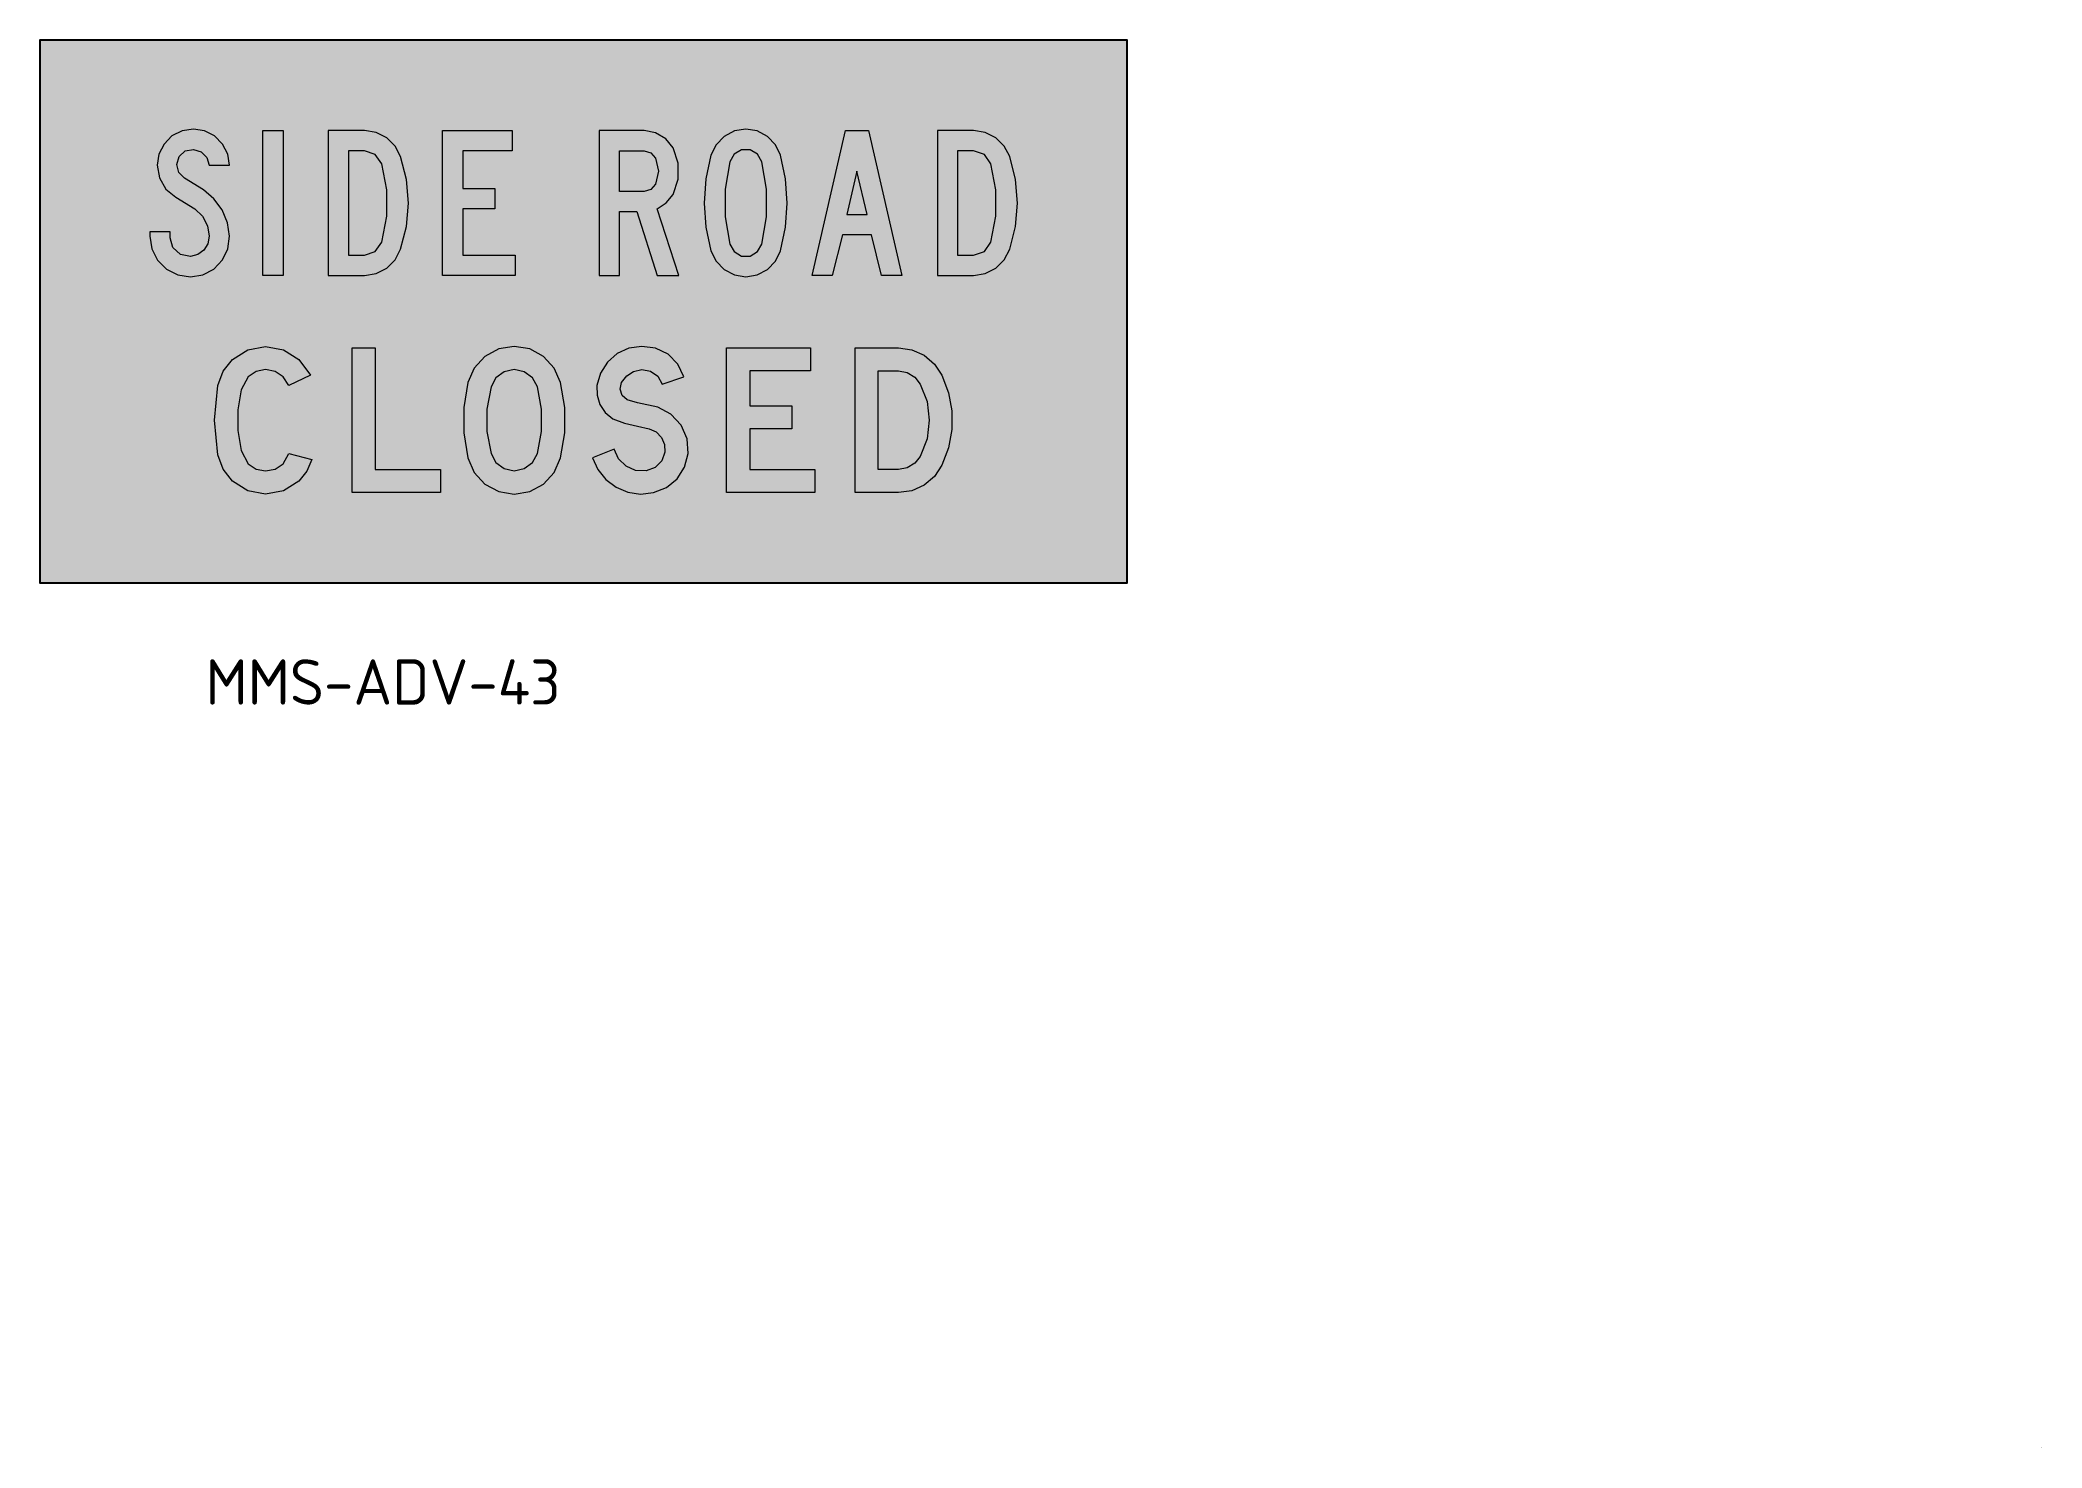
# Model space of a CAD drawing. Extents: x 138 to 359, y 73 to 229.
import ezdxf

# ---------------------------------------------------------------- set-up
doc = ezdxf.new("R2010")
doc.units = 0
for name, color, linetype in [('L25', 1, 'CONTINUOUS'), ('TBLK18', 4, 'CONTINUOUS'), ('yellow', 50, 'CONTINUOUS')]:
    doc.layers.add(name, color=color, linetype=linetype)
doc.styles.add('ISO', font='iso3098b.shx')

msp = doc.modelspace()

# ---------------------------------------------------------------- hatches: boundary and pattern name
at = {"layer": 'L25'}
h = msp.add_hatch(color=256, dxfattribs=at)
h.paths.add_polyline_path([(182.79, 202.65), (182.79, 218.65), (190.47, 218.65), (190.47, 216.41), (185.03, 216.41), (185.03, 212.25), (188.55, 212.25), (188.55, 210.01), (185.03, 210.01), (185.03, 204.89), (190.79, 204.89), (190.79, 202.65)])
h.paths.add_polyline_path([(170.17, 202.65), (174.16, 202.65), (175.46, 202.85), (176.62, 203.44), (177.56, 204.37), (178.16, 205.53), (178.79, 208.06), (179.01, 210.64), (178.79, 213.24), (178.16, 215.77), (177.56, 216.93), (176.62, 217.86), (175.46, 218.45), (174.16, 218.65), (170.17, 218.65)])
h.paths.add_polyline_path([(172.4, 204.89), (174.16, 204.89), (175.36, 205.29), (176.08, 206.33), (176.62, 209.19), (176.62, 212.11), (176.08, 214.97), (175.36, 216), (174.16, 216.41), (172.4, 216.41)], flags=16)
h.paths.add_polyline_path([(162.94, 202.65), (162.94, 218.65), (165.18, 218.65), (165.18, 202.65)])
h.paths.add_polyline_path([(237.43, 202.65), (241.42, 202.65), (242.72, 202.85), (243.88, 203.44), (244.82, 204.37), (245.42, 205.53), (246.05, 208.06), (246.27, 210.64), (246.05, 213.24), (245.42, 215.77), (244.82, 216.93), (243.88, 217.86), (242.72, 218.45), (241.42, 218.65), (237.43, 218.65)])
h.paths.add_polyline_path([(239.66, 204.89), (241.42, 204.89), (242.62, 205.29), (243.34, 206.33), (243.88, 209.19), (243.88, 212.11), (243.34, 214.97), (242.62, 216), (241.42, 216.41), (239.66, 216.41)], flags=16)
h.paths.add_polyline_path([(223.59, 202.65), (227.27, 218.65), (229.83, 218.65), (233.51, 202.65), (231.27, 202.65), (230.15, 207.13), (226.95, 207.13), (225.83, 202.65)])
h.paths.add_polyline_path([(227.43, 209.37), (229.67, 209.37), (228.55, 214.17)], flags=16)
h.paths.add_polyline_path([(220.11, 205.37), (220.67, 207.98), (220.86, 210.64), (220.67, 213.31), (220.11, 215.93), (219.56, 217.08), (218.67, 218), (217.54, 218.6), (216.27, 218.8), (215.01, 218.6), (213.88, 218), (212.99, 217.08), (212.43, 215.93), (211.88, 213.31), (211.69, 210.64), (211.88, 207.98), (212.43, 205.37), (212.99, 204.21), (213.88, 203.29), (215.01, 202.7), (216.27, 202.49), (217.54, 202.7), (218.67, 203.29), (219.56, 204.21)])
h.paths.add_polyline_path([(218.03, 206.09), (218.55, 209.11), (218.55, 212.18), (218.03, 215.21), (217.57, 216.03), (216.74, 216.51), (215.8, 216.51), (214.98, 216.03), (214.51, 215.21), (214, 212.18), (214, 209.11), (214.51, 206.09), (214.98, 205.27), (215.8, 204.79), (216.74, 204.79), (217.57, 205.27)], flags=16)
h.paths.add_polyline_path([(155.27, 216.56), (156.12, 216.3), (156.76, 215.66), (157.03, 214.81), (159.27, 214.81), (159.07, 216.05), (158.5, 217.16), (157.62, 218.05), (156.51, 218.62), (155.27, 218.81), (154.03, 218.62), (152.91, 218.05), (152.03, 217.16), (151.46, 216.05), (151.27, 214.81), (151.52, 213.41), (152.24, 212.18), (153.35, 211.29), (155.43, 210.01), (156.29, 209.19), (156.84, 208.14), (157.03, 206.97), (156.87, 206.15), (156.43, 205.44), (155.76, 204.94), (154.95, 204.73), (153.84, 204.95), (153.01, 205.72), (152.71, 206.81), (152.71, 207.45), (150.47, 207.45), (150.47, 206.97), (150.68, 205.58), (151.32, 204.33), (152.31, 203.33), (153.56, 202.7), (154.95, 202.49), (156.31, 202.71), (157.54, 203.35), (158.5, 204.35), (159.09, 205.59), (159.27, 206.97), (159.03, 208.47), (158.45, 209.88), (157.55, 211.11), (156.39, 212.09), (154.31, 213.37), (153.66, 214.02), (153.45, 214.9), (153.7, 215.77), (154.37, 216.39)])
h.paths.add_polyline_path([(205.04, 211.93), (202.32, 211.93), (202.32, 216.41), (205.04, 216.41), (205.79, 216.19), (206.32, 215.6), (206.65, 214.17), (206.32, 212.73), (205.79, 212.15)], flags=16)
h.paths.add_polyline_path([(208.24, 211.6), (208.81, 213.28), (208.81, 215.05), (208.24, 216.73), (207.43, 217.74), (206.32, 218.41), (205.04, 218.65), (200.08, 218.65), (200.08, 202.65), (202.32, 202.65), (202.32, 209.69), (204.24, 209.69), (206.48, 202.65), (208.88, 202.65), (206.48, 210.01), (207.49, 210.66)])
h = msp.add_hatch(color=256, dxfattribs=at)
h.paths.add_polyline_path([(214.16, 194.65), (223.43, 194.65), (223.43, 192.09), (216.71, 192.09), (216.71, 188.25), (221.35, 188.25), (221.35, 185.69), (216.71, 185.69), (216.71, 181.21), (223.91, 181.21), (223.91, 178.65), (214.16, 178.65)])
h.paths.add_polyline_path([(172.8, 194.65), (175.36, 194.65), (175.36, 181.21), (182.56, 181.21), (182.56, 178.65), (172.8, 178.65)])
h.paths.add_polyline_path([(233.13, 178.65), (228.34, 178.65), (228.34, 194.65), (233.13, 194.65), (234.61, 194.44), (235.97, 193.83), (237.11, 192.86), (237.93, 191.61), (238.65, 189.69), (239.01, 187.67), (239.01, 185.63), (238.65, 183.61), (237.93, 181.69), (237.11, 180.44), (235.97, 179.47), (234.61, 178.86)])
h.paths.add_polyline_path([(233.13, 181.21), (230.9, 181.21), (230.9, 192.09), (233.13, 192.09), (234.09, 191.91), (234.93, 191.41), (235.53, 190.65), (236.29, 188.71), (236.54, 186.65), (236.29, 184.59), (235.53, 182.65), (234.93, 181.89), (234.09, 181.39)], flags=16)
h.paths.add_polyline_path([(204.79, 194.81), (203.37, 194.61), (202.07, 194.02), (200.99, 193.08), (200.22, 191.86), (199.83, 190.49), (199.85, 189.41), (200.16, 188.39), (200.76, 187.49), (201.59, 186.81), (202.87, 186.33), (204.31, 186.01), (205.59, 185.69), (206.36, 185.35), (206.96, 184.75), (207.31, 183.98), (207.35, 183.13), (206.99, 182.15), (206.25, 181.41), (205.27, 181.05), (204.11, 181.1), (203.05, 181.57), (202.22, 182.39), (201.75, 183.45), (199.36, 182.49), (199.94, 181.2), (200.83, 180.1), (201.96, 179.25), (203.26, 178.7), (204.66, 178.5), (206.07, 178.65), (207.5, 179.22), (208.69, 180.19), (209.51, 181.48), (209.9, 182.97), (209.79, 184.61), (209.14, 186.12), (208.01, 187.33), (206.55, 188.09), (204.31, 188.57), (203.19, 188.89), (202.62, 189.37), (202.39, 190.08), (202.55, 190.81), (203.12, 191.54), (203.89, 192.04), (204.79, 192.25), (205.76, 192.08), (206.56, 191.51), (207.03, 190.65), (209.43, 191.45), (208.77, 192.84), (207.69, 193.93), (206.31, 194.61)])
h.paths.add_polyline_path([(188.15, 190.33), (187.68, 187.89), (187.68, 185.41), (188.15, 182.97), (188.69, 181.98), (189.6, 181.3), (190.71, 181.05), (191.81, 181.3), (192.72, 181.98), (193.26, 182.97), (193.73, 185.41), (193.73, 187.89), (193.26, 190.33), (192.72, 191.32), (191.81, 192), (190.71, 192.25), (189.6, 192), (188.69, 191.32)], flags=16)
h.paths.add_polyline_path([(185.59, 190.81), (185.13, 188.05), (185.13, 185.25), (185.59, 182.49), (186.28, 180.89), (187.46, 179.6), (188.99, 178.77), (190.71, 178.49), (192.42, 178.77), (193.95, 179.6), (195.13, 180.89), (195.82, 182.49), (196.28, 185.25), (196.28, 188.05), (195.82, 190.81), (195.13, 192.41), (193.95, 193.7), (192.42, 194.53), (190.71, 194.81), (188.99, 194.53), (187.46, 193.7), (186.28, 192.41)])
h.paths.add_polyline_path([(168.21, 191.61), (165.81, 190.49), (165.17, 191.45), (164.29, 192.04), (163.25, 192.25), (162.21, 192.04), (161.33, 191.45), (160.54, 190.01), (160.18, 187.78), (160.18, 185.52), (160.54, 183.29), (161.33, 181.85), (162.21, 181.26), (163.25, 181.05), (164.29, 181.26), (165.17, 181.85), (165.81, 182.97), (168.37, 182.33), (167.82, 181.02), (166.93, 179.93), (165.23, 178.86), (163.25, 178.49), (161.28, 178.86), (159.58, 179.93), (158.55, 181.24), (157.98, 182.81), (157.62, 186.65), (157.98, 190.49), (158.55, 192.06), (159.58, 193.37), (161.28, 194.43), (163.25, 194.81), (165.23, 194.43), (166.93, 193.37)])
at = {"layer": 'TBLK18', "linetype": 'Continuous', "lineweight": 0}
h = msp.add_hatch(color=256, dxfattribs=at)
edge = h.paths.add_edge_path()
edge.add_spline(control_points=[(359.34, 73.22), (359.34, 73.22), (359.34, 73.22), (359.34, 73.21), (359.34, 73.21), (359.34, 73.2), (359.34, 73.2), (359.34, 73.19), (359.34, 73.19), (359.34, 73.18), (359.34, 73.18), (359.34, 73.17), (359.34, 73.16), (359.34, 73.16), (359.34, 73.15), (359.34, 73.15), (359.34, 73.14), (359.34, 73.14), (359.35, 73.14), (359.35, 73.14), (359.35, 73.14), (359.36, 73.13), (359.36, 73.13), (359.36, 73.13), (359.37, 73.13), (359.37, 73.13), (359.38, 73.13), (359.38, 73.13), (359.38, 73.13), (359.39, 73.13), (359.39, 73.13), (359.39, 73.13), (359.4, 73.13), (359.41, 73.13), (359.4, 73.13), (359.39, 73.14), (359.39, 73.14), (359.38, 73.15), (359.38, 73.16), (359.38, 73.16), (359.37, 73.17), (359.37, 73.17), (359.36, 73.18), (359.36, 73.19), (359.36, 73.19), (359.35, 73.2), (359.35, 73.21), (359.35, 73.21), (359.35, 73.22), (359.35, 73.22), (359.34, 73.22)], knot_values=[0, 0, 0, 0, 0.054791, 0.109654, 0.164445, 0.219309, 0.2741, 0.328964, 0.383755, 0.438619, 0.49341, 0.548273, 0.603065, 0.657928, 0.71272, 0.767583, 0.822422, 0.877285, 0.915081, 0.952877, 0.990673, 1.02841, 1.066205, 1.103978, 1.141774, 1.179511, 1.217306, 1.255102, 1.292898, 1.330635, 1.368431, 1.406164, 1.44396, 1.481697, 1.557116, 1.631571, 1.705158, 1.777977, 1.850139, 1.921715, 1.992768, 2.063376, 2.133612, 2.203535, 2.273205, 2.342659, 2.411987, 2.481144, 2.550218, 2.619224, 2.619224, 2.619224, 2.619224], degree=3, periodic=0)
h = msp.add_hatch(color=256, dxfattribs=at)
edge = h.paths.add_edge_path()
edge.add_spline(control_points=[(359.34, 73.22), (359.34, 73.22), (359.34, 73.22), (359.34, 73.21), (359.34, 73.21), (359.34, 73.2), (359.34, 73.2), (359.34, 73.19), (359.34, 73.19), (359.34, 73.18), (359.34, 73.18), (359.34, 73.17), (359.34, 73.16), (359.34, 73.16), (359.34, 73.15), (359.34, 73.15), (359.34, 73.14), (359.34, 73.14), (359.35, 73.14), (359.35, 73.14), (359.35, 73.14), (359.36, 73.13), (359.36, 73.13), (359.36, 73.13), (359.37, 73.13), (359.37, 73.13), (359.38, 73.13), (359.38, 73.13), (359.38, 73.13), (359.39, 73.13), (359.39, 73.13), (359.39, 73.13), (359.4, 73.13), (359.41, 73.13), (359.4, 73.13), (359.39, 73.14), (359.39, 73.14), (359.38, 73.15), (359.38, 73.16), (359.38, 73.16), (359.37, 73.17), (359.37, 73.17), (359.36, 73.18), (359.36, 73.19), (359.36, 73.19), (359.35, 73.2), (359.35, 73.21), (359.35, 73.21), (359.35, 73.22), (359.35, 73.22), (359.34, 73.22)], knot_values=[0, 0, 0, 0, 0.054791, 0.109654, 0.164445, 0.219309, 0.2741, 0.328964, 0.383755, 0.438619, 0.49341, 0.548273, 0.603065, 0.657928, 0.71272, 0.767583, 0.822422, 0.877285, 0.915081, 0.952877, 0.990673, 1.02841, 1.066205, 1.103978, 1.141774, 1.179511, 1.217306, 1.255102, 1.292898, 1.330635, 1.368431, 1.406164, 1.44396, 1.481697, 1.557116, 1.631571, 1.705158, 1.777977, 1.850139, 1.921715, 1.992768, 2.063376, 2.133612, 2.203535, 2.273205, 2.342659, 2.411987, 2.481144, 2.550218, 2.619224, 2.619224, 2.619224, 2.619224], degree=3, periodic=0)
h = msp.add_hatch(color=256, dxfattribs=at)
edge = h.paths.add_edge_path()
edge.add_spline(control_points=[(359.34, 73.22), (359.34, 73.22), (359.34, 73.22), (359.34, 73.21), (359.34, 73.21), (359.34, 73.2), (359.34, 73.2), (359.34, 73.19), (359.34, 73.19), (359.34, 73.18), (359.34, 73.18), (359.34, 73.17), (359.34, 73.16), (359.34, 73.16), (359.34, 73.15), (359.34, 73.15), (359.34, 73.14), (359.34, 73.14), (359.35, 73.14), (359.35, 73.14), (359.35, 73.14), (359.36, 73.13), (359.36, 73.13), (359.36, 73.13), (359.37, 73.13), (359.37, 73.13), (359.38, 73.13), (359.38, 73.13), (359.38, 73.13), (359.39, 73.13), (359.39, 73.13), (359.39, 73.13), (359.4, 73.13), (359.41, 73.13), (359.4, 73.13), (359.39, 73.14), (359.39, 73.14), (359.38, 73.15), (359.38, 73.16), (359.38, 73.16), (359.37, 73.17), (359.37, 73.17), (359.36, 73.18), (359.36, 73.19), (359.36, 73.19), (359.35, 73.2), (359.35, 73.21), (359.35, 73.21), (359.35, 73.22), (359.35, 73.22), (359.34, 73.22)], knot_values=[0, 0, 0, 0, 0.054791, 0.109654, 0.164445, 0.219309, 0.2741, 0.328964, 0.383755, 0.438619, 0.49341, 0.548273, 0.603065, 0.657928, 0.71272, 0.767583, 0.822422, 0.877285, 0.915081, 0.952877, 0.990673, 1.02841, 1.066205, 1.103978, 1.141774, 1.179511, 1.217306, 1.255102, 1.292898, 1.330635, 1.368431, 1.406164, 1.44396, 1.481697, 1.557116, 1.631571, 1.705158, 1.777977, 1.850139, 1.921715, 1.992768, 2.063376, 2.133612, 2.203535, 2.273205, 2.342659, 2.411987, 2.481144, 2.550218, 2.619224, 2.619224, 2.619224, 2.619224], degree=3, periodic=0)
h = msp.add_hatch(color=256, dxfattribs=at)
edge = h.paths.add_edge_path()
edge.add_spline(control_points=[(359.34, 73.22), (359.34, 73.22), (359.34, 73.22), (359.34, 73.21), (359.34, 73.21), (359.34, 73.2), (359.34, 73.2), (359.34, 73.19), (359.34, 73.19), (359.34, 73.18), (359.34, 73.18), (359.34, 73.17), (359.34, 73.16), (359.34, 73.16), (359.34, 73.15), (359.34, 73.15), (359.34, 73.14), (359.34, 73.14), (359.35, 73.14), (359.35, 73.14), (359.35, 73.14), (359.36, 73.13), (359.36, 73.13), (359.36, 73.13), (359.37, 73.13), (359.37, 73.13), (359.38, 73.13), (359.38, 73.13), (359.38, 73.13), (359.39, 73.13), (359.39, 73.13), (359.39, 73.13), (359.4, 73.13), (359.41, 73.13), (359.4, 73.13), (359.39, 73.14), (359.39, 73.14), (359.38, 73.15), (359.38, 73.16), (359.38, 73.16), (359.37, 73.17), (359.37, 73.17), (359.36, 73.18), (359.36, 73.19), (359.36, 73.19), (359.35, 73.2), (359.35, 73.21), (359.35, 73.21), (359.35, 73.22), (359.35, 73.22), (359.34, 73.22)], knot_values=[0, 0, 0, 0, 0.054791, 0.109654, 0.164445, 0.219309, 0.2741, 0.328964, 0.383755, 0.438619, 0.49341, 0.548273, 0.603065, 0.657928, 0.71272, 0.767583, 0.822422, 0.877285, 0.915081, 0.952877, 0.990673, 1.02841, 1.066205, 1.103978, 1.141774, 1.179511, 1.217306, 1.255102, 1.292898, 1.330635, 1.368431, 1.406164, 1.44396, 1.481697, 1.557116, 1.631571, 1.705158, 1.777977, 1.850139, 1.921715, 1.992768, 2.063376, 2.133612, 2.203535, 2.273205, 2.342659, 2.411987, 2.481144, 2.550218, 2.619224, 2.619224, 2.619224, 2.619224], degree=3, periodic=0)
h = msp.add_hatch(color=256, dxfattribs=at)
edge = h.paths.add_edge_path()
edge.add_spline(control_points=[(359.34, 73.22), (359.34, 73.22), (359.34, 73.22), (359.34, 73.21), (359.34, 73.21), (359.34, 73.2), (359.34, 73.2), (359.34, 73.19), (359.34, 73.19), (359.34, 73.18), (359.34, 73.18), (359.34, 73.17), (359.34, 73.16), (359.34, 73.16), (359.34, 73.15), (359.34, 73.15), (359.34, 73.14), (359.34, 73.14), (359.35, 73.14), (359.35, 73.14), (359.35, 73.14), (359.36, 73.13), (359.36, 73.13), (359.36, 73.13), (359.37, 73.13), (359.37, 73.13), (359.38, 73.13), (359.38, 73.13), (359.38, 73.13), (359.39, 73.13), (359.39, 73.13), (359.39, 73.13), (359.4, 73.13), (359.41, 73.13), (359.4, 73.13), (359.39, 73.14), (359.39, 73.14), (359.38, 73.15), (359.38, 73.16), (359.38, 73.16), (359.37, 73.17), (359.37, 73.17), (359.36, 73.18), (359.36, 73.19), (359.36, 73.19), (359.35, 73.2), (359.35, 73.21), (359.35, 73.21), (359.35, 73.22), (359.35, 73.22), (359.34, 73.22)], knot_values=[0, 0, 0, 0, 0.054791, 0.109654, 0.164445, 0.219309, 0.2741, 0.328964, 0.383755, 0.438619, 0.49341, 0.548273, 0.603065, 0.657928, 0.71272, 0.767583, 0.822422, 0.877285, 0.915081, 0.952877, 0.990673, 1.02841, 1.066205, 1.103978, 1.141774, 1.179511, 1.217306, 1.255102, 1.292898, 1.330635, 1.368431, 1.406164, 1.44396, 1.481697, 1.557116, 1.631571, 1.705158, 1.777977, 1.850139, 1.921715, 1.992768, 2.063376, 2.133612, 2.203535, 2.273205, 2.342659, 2.411987, 2.481144, 2.550218, 2.619224, 2.619224, 2.619224, 2.619224], degree=3, periodic=0)
h = msp.add_hatch(color=256, dxfattribs=at)
edge = h.paths.add_edge_path()
edge.add_spline(control_points=[(359.34, 73.22), (359.34, 73.22), (359.34, 73.22), (359.34, 73.21), (359.34, 73.21), (359.34, 73.2), (359.34, 73.2), (359.34, 73.19), (359.34, 73.19), (359.34, 73.18), (359.34, 73.18), (359.34, 73.17), (359.34, 73.16), (359.34, 73.16), (359.34, 73.15), (359.34, 73.15), (359.34, 73.14), (359.34, 73.14), (359.35, 73.14), (359.35, 73.14), (359.35, 73.14), (359.36, 73.13), (359.36, 73.13), (359.36, 73.13), (359.37, 73.13), (359.37, 73.13), (359.38, 73.13), (359.38, 73.13), (359.38, 73.13), (359.39, 73.13), (359.39, 73.13), (359.39, 73.13), (359.4, 73.13), (359.41, 73.13), (359.4, 73.13), (359.39, 73.14), (359.39, 73.14), (359.38, 73.15), (359.38, 73.16), (359.38, 73.16), (359.37, 73.17), (359.37, 73.17), (359.36, 73.18), (359.36, 73.19), (359.36, 73.19), (359.35, 73.2), (359.35, 73.21), (359.35, 73.21), (359.35, 73.22), (359.35, 73.22), (359.34, 73.22)], knot_values=[0, 0, 0, 0, 0.054791, 0.109654, 0.164445, 0.219309, 0.2741, 0.328964, 0.383755, 0.438619, 0.49341, 0.548273, 0.603065, 0.657928, 0.71272, 0.767583, 0.822422, 0.877285, 0.915081, 0.952877, 0.990673, 1.02841, 1.066205, 1.103978, 1.141774, 1.179511, 1.217306, 1.255102, 1.292898, 1.330635, 1.368431, 1.406164, 1.44396, 1.481697, 1.557116, 1.631571, 1.705158, 1.777977, 1.850139, 1.921715, 1.992768, 2.063376, 2.133612, 2.203535, 2.273205, 2.342659, 2.411987, 2.481144, 2.550218, 2.619224, 2.619224, 2.619224, 2.619224], degree=3, periodic=0)
h = msp.add_hatch(color=256, dxfattribs=at)
edge = h.paths.add_edge_path()
edge.add_spline(control_points=[(359.34, 73.22), (359.34, 73.22), (359.34, 73.22), (359.34, 73.21), (359.34, 73.21), (359.34, 73.2), (359.34, 73.2), (359.34, 73.19), (359.34, 73.19), (359.34, 73.18), (359.34, 73.18), (359.34, 73.17), (359.34, 73.16), (359.34, 73.16), (359.34, 73.15), (359.34, 73.15), (359.34, 73.14), (359.34, 73.14), (359.35, 73.14), (359.35, 73.14), (359.35, 73.14), (359.36, 73.13), (359.36, 73.13), (359.36, 73.13), (359.37, 73.13), (359.37, 73.13), (359.38, 73.13), (359.38, 73.13), (359.38, 73.13), (359.39, 73.13), (359.39, 73.13), (359.39, 73.13), (359.4, 73.13), (359.41, 73.13), (359.4, 73.13), (359.39, 73.14), (359.39, 73.14), (359.38, 73.15), (359.38, 73.16), (359.38, 73.16), (359.37, 73.17), (359.37, 73.17), (359.36, 73.18), (359.36, 73.19), (359.36, 73.19), (359.35, 73.2), (359.35, 73.21), (359.35, 73.21), (359.35, 73.22), (359.35, 73.22), (359.34, 73.22)], knot_values=[0, 0, 0, 0, 0.054791, 0.109654, 0.164445, 0.219309, 0.2741, 0.328964, 0.383755, 0.438619, 0.49341, 0.548273, 0.603065, 0.657928, 0.71272, 0.767583, 0.822422, 0.877285, 0.915081, 0.952877, 0.990673, 1.02841, 1.066205, 1.103978, 1.141774, 1.179511, 1.217306, 1.255102, 1.292898, 1.330635, 1.368431, 1.406164, 1.44396, 1.481697, 1.557116, 1.631571, 1.705158, 1.777977, 1.850139, 1.921715, 1.992768, 2.063376, 2.133612, 2.203535, 2.273205, 2.342659, 2.411987, 2.481144, 2.550218, 2.619224, 2.619224, 2.619224, 2.619224], degree=3, periodic=0)
h = msp.add_hatch(color=256, dxfattribs=at)
edge = h.paths.add_edge_path()
edge.add_spline(control_points=[(359.34, 73.22), (359.34, 73.22), (359.34, 73.22), (359.34, 73.21), (359.34, 73.21), (359.34, 73.2), (359.34, 73.2), (359.34, 73.19), (359.34, 73.19), (359.34, 73.18), (359.34, 73.18), (359.34, 73.17), (359.34, 73.16), (359.34, 73.16), (359.34, 73.15), (359.34, 73.15), (359.34, 73.14), (359.34, 73.14), (359.35, 73.14), (359.35, 73.14), (359.35, 73.14), (359.36, 73.13), (359.36, 73.13), (359.36, 73.13), (359.37, 73.13), (359.37, 73.13), (359.38, 73.13), (359.38, 73.13), (359.38, 73.13), (359.39, 73.13), (359.39, 73.13), (359.39, 73.13), (359.4, 73.13), (359.41, 73.13), (359.4, 73.13), (359.39, 73.14), (359.39, 73.14), (359.38, 73.15), (359.38, 73.16), (359.38, 73.16), (359.37, 73.17), (359.37, 73.17), (359.36, 73.18), (359.36, 73.19), (359.36, 73.19), (359.35, 73.2), (359.35, 73.21), (359.35, 73.21), (359.35, 73.22), (359.35, 73.22), (359.34, 73.22)], knot_values=[0, 0, 0, 0, 0.054791, 0.109654, 0.164445, 0.219309, 0.2741, 0.328964, 0.383755, 0.438619, 0.49341, 0.548273, 0.603065, 0.657928, 0.71272, 0.767583, 0.822422, 0.877285, 0.915081, 0.952877, 0.990673, 1.02841, 1.066205, 1.103978, 1.141774, 1.179511, 1.217306, 1.255102, 1.292898, 1.330635, 1.368431, 1.406164, 1.44396, 1.481697, 1.557116, 1.631571, 1.705158, 1.777977, 1.850139, 1.921715, 1.992768, 2.063376, 2.133612, 2.203535, 2.273205, 2.342659, 2.411987, 2.481144, 2.550218, 2.619224, 2.619224, 2.619224, 2.619224], degree=3, periodic=0)
at = {"layer": 'yellow'}
h = msp.add_hatch(color=256, dxfattribs=at)
h.paths.add_polyline_path([(258.34, 228.65), (198.34, 228.65), (138.34, 228.65), (138.34, 168.65), (198.34, 168.65), (258.34, 168.65)])
h.paths.add_polyline_path([(200.08, 202.65), (200.08, 218.65), (205.04, 218.65), (206.32, 218.41), (207.43, 217.74), (208.24, 216.73), (208.81, 215.05), (208.81, 213.28), (208.24, 211.6), (207.49, 210.66), (206.48, 210.01), (208.88, 202.65), (206.48, 202.65), (204.24, 209.69), (202.32, 209.69), (202.32, 202.65)], flags=16)
h.paths.add_polyline_path([(190.79, 202.65), (182.79, 202.65), (182.79, 218.65), (190.47, 218.65), (190.47, 216.41), (185.03, 216.41), (185.03, 212.25), (188.55, 212.25), (188.55, 210.01), (185.03, 210.01), (185.03, 204.89), (190.79, 204.89)], flags=16)
h.paths.add_polyline_path([(192.42, 194.53), (193.95, 193.7), (195.13, 192.41), (195.82, 190.81), (196.28, 188.05), (196.28, 185.25), (195.82, 182.49), (195.13, 180.89), (193.95, 179.6), (192.42, 178.77), (190.71, 178.49), (188.99, 178.77), (187.46, 179.6), (186.28, 180.89), (185.59, 182.49), (185.13, 185.25), (185.13, 188.05), (185.59, 190.81), (186.28, 192.41), (187.46, 193.7), (188.99, 194.53), (190.71, 194.81)], flags=16)
h.paths.add_polyline_path([(202.07, 194.02), (203.37, 194.61), (204.79, 194.81), (206.31, 194.61), (207.69, 193.93), (208.77, 192.84), (209.43, 191.45), (207.03, 190.65), (206.56, 191.51), (205.76, 192.08), (204.79, 192.25), (203.89, 192.04), (203.12, 191.54), (202.55, 190.81), (202.39, 190.08), (202.62, 189.37), (203.19, 188.89), (204.31, 188.57), (206.55, 188.09), (208.01, 187.33), (209.14, 186.12), (209.79, 184.61), (209.9, 182.97), (209.51, 181.48), (208.69, 180.19), (207.5, 179.22), (206.07, 178.65), (204.66, 178.5), (203.26, 178.7), (201.96, 179.25), (200.83, 180.1), (199.94, 181.2), (199.36, 182.49), (201.75, 183.45), (202.22, 182.39), (203.05, 181.57), (204.11, 181.1), (205.27, 181.05), (206.25, 181.41), (206.99, 182.15), (207.35, 183.13), (207.31, 183.98), (206.96, 184.75), (206.36, 185.35), (205.59, 185.69), (204.31, 186.01), (202.87, 186.33), (201.59, 186.81), (200.76, 187.49), (200.16, 188.39), (199.85, 189.41), (199.83, 190.49), (200.22, 191.86), (200.99, 193.08)], flags=16)
h.paths.add_polyline_path([(191.81, 192), (192.72, 191.32), (193.26, 190.33), (193.73, 187.89), (193.73, 185.41), (193.26, 182.97), (192.72, 181.98), (191.81, 181.3), (190.71, 181.05), (189.6, 181.3), (188.69, 181.98), (188.15, 182.97), (187.68, 185.41), (187.68, 187.89), (188.15, 190.33), (188.69, 191.32), (189.6, 192), (190.71, 192.25)], flags=0)
h.paths.add_polyline_path([(202.32, 211.93), (202.32, 216.41), (205.04, 216.41), (205.79, 216.19), (206.32, 215.6), (206.65, 214.17), (206.32, 212.73), (205.79, 212.15), (205.04, 211.93)], flags=0)
h.paths.add_polyline_path([(212.43, 205.37), (211.88, 207.98), (211.69, 210.64), (211.88, 213.31), (212.43, 215.93), (212.99, 217.08), (213.88, 218), (215.01, 218.6), (216.27, 218.8), (217.54, 218.6), (218.67, 218), (219.56, 217.08), (220.11, 215.93), (220.67, 213.31), (220.86, 210.64), (220.67, 207.98), (220.11, 205.37), (219.56, 204.21), (218.67, 203.29), (217.54, 202.7), (216.27, 202.49), (215.01, 202.7), (213.88, 203.29), (212.99, 204.21)], flags=16)
h.paths.add_polyline_path([(178.16, 205.53), (177.56, 204.37), (176.62, 203.44), (175.46, 202.85), (174.16, 202.65), (170.17, 202.65), (170.17, 218.65), (174.16, 218.65), (175.46, 218.45), (176.62, 217.86), (177.56, 216.93), (178.16, 215.77), (178.79, 213.24), (179.01, 210.64), (178.79, 208.06)], flags=16)
h.paths.add_polyline_path([(214.16, 194.65), (223.43, 194.65), (223.43, 192.09), (216.71, 192.09), (216.71, 188.25), (221.35, 188.25), (221.35, 185.69), (216.71, 185.69), (216.71, 181.21), (223.91, 181.21), (223.91, 178.65), (214.16, 178.65)], flags=16)
h.paths.add_polyline_path([(214.51, 206.09), (214, 209.11), (214, 212.18), (214.51, 215.21), (214.98, 216.03), (215.8, 216.51), (216.74, 216.51), (217.57, 216.03), (218.03, 215.21), (218.55, 212.18), (218.55, 209.11), (218.03, 206.09), (217.57, 205.27), (216.74, 204.79), (215.8, 204.79), (214.98, 205.27)], flags=0)
h.paths.add_polyline_path([(176.08, 206.33), (175.36, 205.29), (174.16, 204.89), (172.4, 204.89), (172.4, 216.41), (174.16, 216.41), (175.36, 216), (176.08, 214.97), (176.62, 212.11), (176.62, 209.19)], flags=0)
h.paths.add_polyline_path([(175.36, 194.65), (175.36, 181.21), (182.56, 181.21), (182.56, 178.65), (172.8, 178.65), (172.8, 194.65)], flags=16)
h.paths.add_polyline_path([(223.59, 202.65), (227.27, 218.65), (229.83, 218.65), (233.51, 202.65), (231.27, 202.65), (230.15, 207.13), (226.95, 207.13), (225.83, 202.65)], flags=16)
h.paths.add_polyline_path([(168.21, 191.61), (165.81, 190.49), (165.17, 191.45), (164.29, 192.04), (163.25, 192.25), (162.21, 192.04), (161.33, 191.45), (160.54, 190.01), (160.18, 187.78), (160.18, 185.52), (160.54, 183.29), (161.33, 181.85), (162.21, 181.26), (163.25, 181.05), (164.29, 181.26), (165.17, 181.85), (165.81, 182.97), (168.37, 182.33), (167.82, 181.02), (166.93, 179.93), (165.23, 178.86), (163.25, 178.49), (161.28, 178.86), (159.58, 179.93), (158.55, 181.24), (157.98, 182.81), (157.62, 186.65), (157.98, 190.49), (158.55, 192.06), (159.58, 193.37), (161.28, 194.43), (163.25, 194.81), (165.23, 194.43), (166.93, 193.37)], flags=16)
h.paths.add_polyline_path([(165.18, 202.65), (162.94, 202.65), (162.94, 218.65), (165.18, 218.65)], flags=16)
h.paths.add_polyline_path([(227.43, 209.37), (228.55, 214.17), (229.67, 209.37)], flags=0)
h.paths.add_polyline_path([(228.34, 194.65), (233.13, 194.65), (234.61, 194.44), (235.97, 193.83), (237.11, 192.86), (237.93, 191.61), (238.65, 189.69), (239.01, 187.67), (239.01, 185.63), (238.65, 183.61), (237.93, 181.69), (237.11, 180.44), (235.97, 179.47), (234.61, 178.86), (233.13, 178.65), (228.34, 178.65)], flags=16)
h.paths.add_polyline_path([(230.9, 192.09), (233.13, 192.09), (234.09, 191.91), (234.93, 191.41), (235.53, 190.65), (236.29, 188.71), (236.54, 186.65), (236.29, 184.59), (235.53, 182.65), (234.93, 181.89), (234.09, 181.39), (233.13, 181.21), (230.9, 181.21)], flags=0)
h.paths.add_polyline_path([(159.09, 205.59), (158.5, 204.35), (157.54, 203.35), (156.31, 202.71), (154.95, 202.49), (153.56, 202.7), (152.31, 203.33), (151.32, 204.33), (150.68, 205.58), (150.47, 206.97), (150.47, 207.45), (152.71, 207.45), (152.71, 206.81), (153.01, 205.72), (153.84, 204.95), (154.95, 204.73), (155.76, 204.94), (156.43, 205.44), (156.87, 206.15), (157.03, 206.97), (156.84, 208.14), (156.29, 209.19), (155.43, 210.01), (153.35, 211.29), (152.24, 212.18), (151.52, 213.41), (151.27, 214.81), (151.46, 216.05), (152.03, 217.16), (152.91, 218.05), (154.03, 218.62), (155.27, 218.81), (156.51, 218.62), (157.62, 218.05), (158.5, 217.16), (159.07, 216.05), (159.27, 214.81), (157.03, 214.81), (156.76, 215.66), (156.12, 216.3), (155.27, 216.56), (154.37, 216.39), (153.7, 215.77), (153.45, 214.9), (153.66, 214.02), (154.31, 213.37), (156.39, 212.09), (157.55, 211.11), (158.45, 209.88), (159.03, 208.47), (159.27, 206.97)], flags=16)
h.paths.add_polyline_path([(237.43, 202.65), (237.43, 218.65), (241.42, 218.65), (242.72, 218.45), (243.88, 217.86), (244.82, 216.93), (245.42, 215.77), (246.05, 213.24), (246.27, 210.64), (246.05, 208.06), (245.42, 205.53), (244.82, 204.37), (243.88, 203.44), (242.72, 202.85), (241.42, 202.65)], flags=16)
h.paths.add_polyline_path([(239.66, 204.89), (239.66, 216.41), (241.42, 216.41), (242.62, 216), (243.34, 214.97), (243.88, 212.11), (243.88, 209.19), (243.34, 206.33), (242.62, 205.29), (241.42, 204.89)], flags=0)

# ---------------------------------------------------------------- linework, layer by layer
at = {"layer": 'L25'}
for points in [[(198.34, 168.65), (138.34, 168.65), (138.34, 228.65), (198.34, 228.65)], [(198.34, 228.65), (258.34, 228.65), (258.34, 168.65), (198.34, 168.65)]]:
    msp.add_lwpolyline(points, dxfattribs=at)
at = {"layer": 'L25', "lineweight": 0}
for points in [[(155.27, 216.56), (156.12, 216.3), (156.76, 215.66), (157.03, 214.81), (159.27, 214.81), (159.07, 216.05), (158.5, 217.16), (157.62, 218.05), (156.51, 218.62), (155.27, 218.81), (154.03, 218.62), (152.91, 218.05), (152.03, 217.16), (151.46, 216.05), (151.27, 214.81), (151.52, 213.41), (152.24, 212.18), (153.35, 211.29), (155.43, 210.01), (156.29, 209.19), (156.84, 208.14), (157.03, 206.97), (156.87, 206.15), (156.43, 205.44), (155.76, 204.94), (154.95, 204.73), (153.84, 204.95), (153.01, 205.72), (152.71, 206.81), (152.71, 207.45), (150.47, 207.45), (150.47, 206.97), (150.68, 205.58), (151.32, 204.33), (152.31, 203.33), (153.56, 202.7), (154.95, 202.49), (156.31, 202.71), (157.54, 203.35), (158.5, 204.35), (159.09, 205.59), (159.27, 206.97), (159.03, 208.47), (158.45, 209.88), (157.55, 211.11), (156.39, 212.09), (154.31, 213.37), (153.66, 214.02), (153.45, 214.9), (153.7, 215.77), (154.37, 216.39)], [(162.94, 202.65), (162.94, 218.65), (165.18, 218.65), (165.18, 202.65), (162.94, 202.65)], [(170.17, 202.65), (174.16, 202.65), (175.46, 202.85), (176.62, 203.44), (177.56, 204.37), (178.16, 205.53), (178.79, 208.06), (179.01, 210.64), (178.79, 213.24), (178.16, 215.77), (177.56, 216.93), (176.62, 217.86), (175.46, 218.45), (174.16, 218.65), (170.17, 218.65), (170.17, 202.65)], [(182.79, 202.65), (182.79, 218.65), (190.47, 218.65), (190.47, 216.41), (185.03, 216.41), (185.03, 212.25), (188.55, 212.25), (188.55, 210.01), (185.03, 210.01), (185.03, 204.89), (190.79, 204.89), (190.79, 202.65), (182.79, 202.65)], [(208.24, 211.6), (208.81, 213.28), (208.81, 215.05), (208.24, 216.73), (207.43, 217.74), (206.32, 218.41), (205.04, 218.65), (200.08, 218.65), (200.08, 202.65), (202.32, 202.65), (202.32, 209.69), (204.24, 209.69), (206.48, 202.65), (208.88, 202.65), (206.48, 210.01), (207.49, 210.66)], [(220.11, 205.37), (220.67, 207.98), (220.86, 210.64), (220.67, 213.31), (220.11, 215.93), (219.56, 217.08), (218.67, 218), (217.54, 218.6), (216.27, 218.8), (215.01, 218.6), (213.88, 218), (212.99, 217.08), (212.43, 215.93), (211.88, 213.31), (211.69, 210.64), (211.88, 207.98), (212.43, 205.37), (212.99, 204.21), (213.88, 203.29), (215.01, 202.7), (216.27, 202.49), (217.54, 202.7), (218.67, 203.29), (219.56, 204.21), (220.11, 205.37)], [(223.59, 202.65), (227.27, 218.65), (229.83, 218.65), (233.51, 202.65), (231.27, 202.65), (230.15, 207.13), (226.95, 207.13), (225.83, 202.65), (223.59, 202.65)], [(237.43, 202.65), (241.42, 202.65), (242.72, 202.85), (243.88, 203.44), (244.82, 204.37), (245.42, 205.53), (246.05, 208.06), (246.27, 210.64), (246.05, 213.24), (245.42, 215.77), (244.82, 216.93), (243.88, 217.86), (242.72, 218.45), (241.42, 218.65), (237.43, 218.65), (237.43, 202.65)], [(172.4, 204.89), (174.16, 204.89), (175.36, 205.29), (176.08, 206.33), (176.62, 209.19), (176.62, 212.11), (176.08, 214.97), (175.36, 216), (174.16, 216.41), (172.4, 216.41), (172.4, 204.89)], [(205.04, 211.93), (202.32, 211.93), (202.32, 216.41), (205.04, 216.41), (205.79, 216.19), (206.32, 215.6), (206.65, 214.17), (206.32, 212.73), (205.79, 212.15)], [(218.03, 206.09), (218.55, 209.11), (218.55, 212.18), (218.03, 215.21), (217.57, 216.03), (216.74, 216.51), (215.8, 216.51), (214.98, 216.03), (214.51, 215.21), (214, 212.18), (214, 209.11), (214.51, 206.09), (214.98, 205.27), (215.8, 204.79), (216.74, 204.79), (217.57, 205.27), (218.03, 206.09)], [(239.66, 204.89), (241.42, 204.89), (242.62, 205.29), (243.34, 206.33), (243.88, 209.19), (243.88, 212.11), (243.34, 214.97), (242.62, 216), (241.42, 216.41), (239.66, 216.41), (239.66, 204.89)], [(227.43, 209.37), (229.67, 209.37), (228.55, 214.17)], [(168.21, 191.61), (165.81, 190.49), (165.17, 191.45), (164.29, 192.04), (163.25, 192.25), (162.21, 192.04), (161.33, 191.45), (160.54, 190.01), (160.18, 187.78), (160.18, 185.52), (160.54, 183.29), (161.33, 181.85), (162.21, 181.26), (163.25, 181.05), (164.29, 181.26), (165.17, 181.85), (165.81, 182.97), (168.37, 182.33), (167.82, 181.02), (166.93, 179.93), (165.23, 178.86), (163.25, 178.49), (161.28, 178.86), (159.58, 179.93), (158.55, 181.24), (157.98, 182.81), (157.62, 186.65), (157.98, 190.49), (158.55, 192.06), (159.58, 193.37), (161.28, 194.43), (163.25, 194.81), (165.23, 194.43), (166.93, 193.37)], [(172.8, 194.65), (175.36, 194.65), (175.36, 181.21), (182.56, 181.21), (182.56, 178.65), (172.8, 178.65), (172.8, 194.65)], [(185.59, 190.81), (185.13, 188.05), (185.13, 185.25), (185.59, 182.49), (186.28, 180.89), (187.46, 179.6), (188.99, 178.77), (190.71, 178.49), (192.42, 178.77), (193.95, 179.6), (195.13, 180.89), (195.82, 182.49), (196.28, 185.25), (196.28, 188.05), (195.82, 190.81), (195.13, 192.41), (193.95, 193.7), (192.42, 194.53), (190.71, 194.81), (188.99, 194.53), (187.46, 193.7), (186.28, 192.41)], [(204.79, 194.81), (203.37, 194.61), (202.07, 194.02), (200.99, 193.08), (200.22, 191.86), (199.83, 190.49), (199.85, 189.41), (200.16, 188.39), (200.76, 187.49), (201.59, 186.81), (202.87, 186.33), (204.31, 186.01), (205.59, 185.69), (206.36, 185.35), (206.96, 184.75), (207.31, 183.98), (207.35, 183.13), (206.99, 182.15), (206.25, 181.41), (205.27, 181.05), (204.11, 181.1), (203.05, 181.57), (202.22, 182.39), (201.75, 183.45), (199.36, 182.49), (199.94, 181.2), (200.83, 180.1), (201.96, 179.25), (203.26, 178.7), (204.66, 178.5), (206.07, 178.65), (207.5, 179.22), (208.69, 180.19), (209.51, 181.48), (209.9, 182.97), (209.79, 184.61), (209.14, 186.12), (208.01, 187.33), (206.55, 188.09), (204.31, 188.57), (203.19, 188.89), (202.62, 189.37), (202.39, 190.08), (202.55, 190.81), (203.12, 191.54), (203.89, 192.04), (204.79, 192.25), (205.76, 192.08), (206.56, 191.51), (207.03, 190.65), (209.43, 191.45), (208.77, 192.84), (207.69, 193.93), (206.31, 194.61)], [(214.16, 194.65), (223.43, 194.65), (223.43, 192.09), (216.71, 192.09), (216.71, 188.25), (221.35, 188.25), (221.35, 185.69), (216.71, 185.69), (216.71, 181.21), (223.91, 181.21), (223.91, 178.65), (214.16, 178.65), (214.16, 194.65)], [(233.13, 178.65), (228.34, 178.65), (228.34, 194.65), (233.13, 194.65), (234.61, 194.44), (235.97, 193.83), (237.11, 192.86), (237.93, 191.61), (238.65, 189.69), (239.01, 187.67), (239.01, 185.63), (238.65, 183.61), (237.93, 181.69), (237.11, 180.44), (235.97, 179.47), (234.61, 178.86)], [(188.15, 190.33), (187.68, 187.89), (187.68, 185.41), (188.15, 182.97), (188.69, 181.98), (189.6, 181.3), (190.71, 181.05), (191.81, 181.3), (192.72, 181.98), (193.26, 182.97), (193.73, 185.41), (193.73, 187.89), (193.26, 190.33), (192.72, 191.32), (191.81, 192), (190.71, 192.25), (189.6, 192), (188.69, 191.32)], [(233.13, 181.21), (230.9, 181.21), (230.9, 192.09), (233.13, 192.09), (234.09, 191.91), (234.93, 191.41), (235.53, 190.65), (236.29, 188.71), (236.54, 186.65), (236.29, 184.59), (235.53, 182.65), (234.93, 181.89), (234.09, 181.39)]]:
    msp.add_lwpolyline(points, close=True, dxfattribs=at)

# ---------------------------------------------------------------- texts
at = {"layer": 'yellow', "insert": (156.62, 160.24), "char_height": 5, "width": 88.6887, "attachment_point": 1, "style": 'ISO'}
msp.add_mtext('{\\C3;MMS-ADV-43}', dxfattribs=at)

doc.saveas('drawing.dxf')
